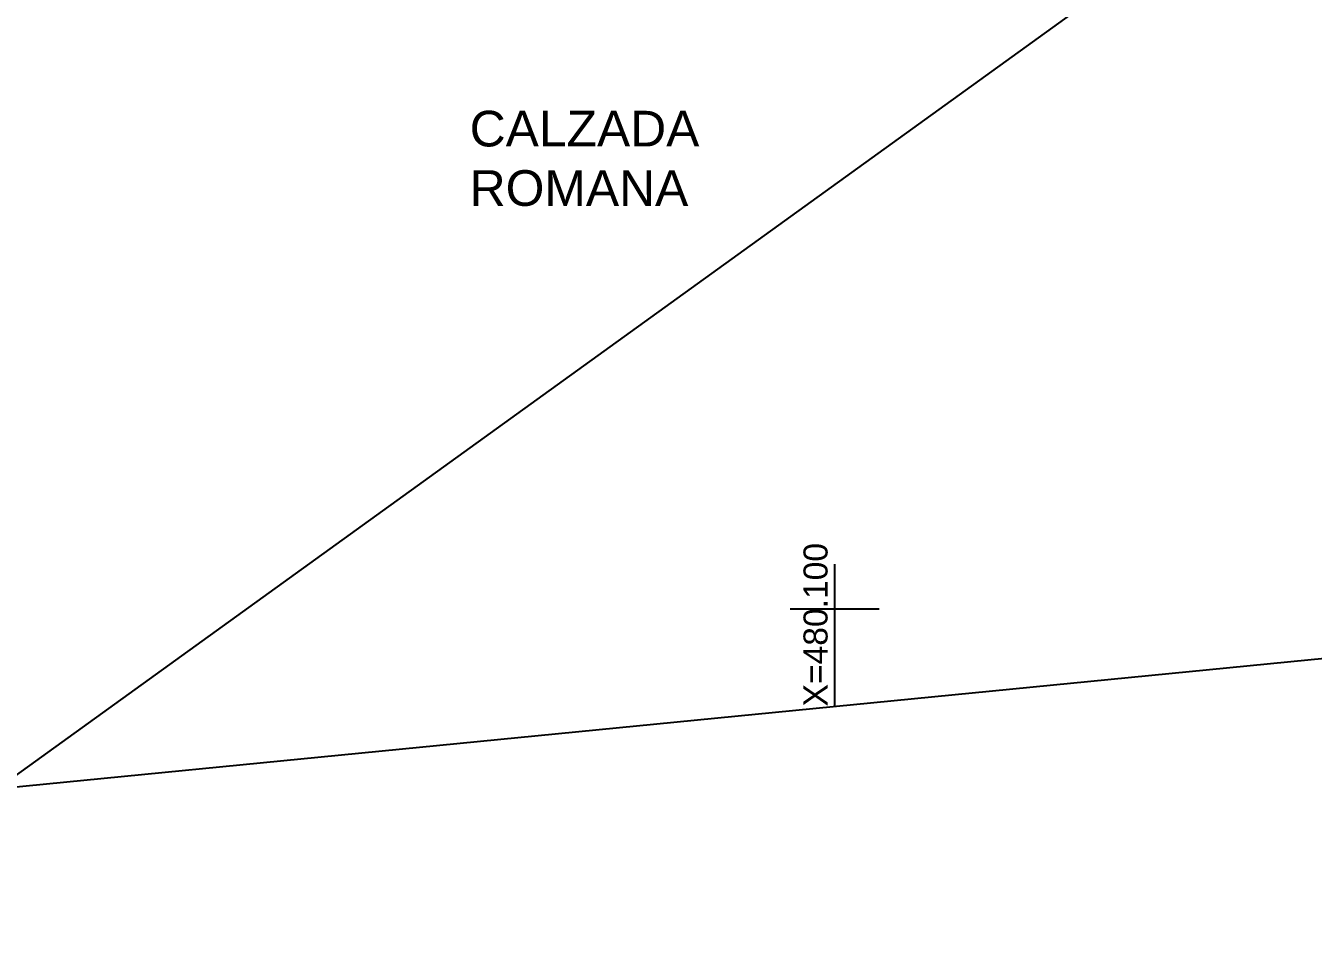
# Model space of a CAD drawing. Header units: metres. Extents: x -4 to 509425, y 7549 to 4732445.
# Drawn here: x 480009.2 to 480153.7, y 4719164.3 to 4719265.4 of the extents above; entities that cross this region are included whole.
import ezdxf
from ezdxf.enums import TextEntityAlignment as Align

# ---------------------------------------------------------------- set-up
doc = ezdxf.new("R2010")
doc.units = ezdxf.units.M
doc.header["$LTSCALE"] = 0.01
doc.header["$MEASUREMENT"] = 0
doc.layers.add('322308300149-PRV-PLA-PT-IAM-220304-XREF_YACIMIENTOS$0$X-PM-Yacimientos_TXT-1000', color=7, linetype='Continuous', lineweight=25, true_color=0xff870f)
for name, color, linetype in [('322308300149-PRV-PLA-PT-URB-220600-XREF_VIALES_1000$0$C-G-GRID-PAR', 252, 'Continuous'), ('322308300149-PRV-PLA-PT-URB-220600-XREF_VIALES_1000$0$C-ROAD-FRAIM-PAR', 1, 'Continuous'), ('autovias y carreteras CyL', 2, 'Continuous')]:
    doc.layers.add(name, color=color, linetype=linetype)
doc.styles.add('322308300149-PRV-PLA-PT-IAM-220304-XREF_YACIMIENTOS$0$TYPSA_Arial_4.0mm', font='arial.ttf', dxfattribs={"height": 4})
doc.styles.add('322308300149-PRV-PLA-PT-URB-220600-XREF_VIALES_1000$0$Standard', font='arial.ttf')

msp = doc.modelspace()

# ---------------------------------------------------------------- linework, layer by layer
at = {"layer": '322308300149-PRV-PLA-PT-URB-220600-XREF_VIALES_1000$0$C-G-GRID-PAR', "lineweight": -3, "flags": 128}
for points in [[(480100, 4719189.033), (480100, 4719205)], [(480095, 4719200), (480105, 4719200)]]:
    msp.add_lwpolyline(points, dxfattribs=at)
at = {"layer": 'autovias y carreteras CyL'}
msp.add_polyline3d([(479942.685, 4719134.085, 678.685), (480157.5, 4719289.099, 678.463), (480215.5, 4719336.899, 678.217), (480262.987, 4719367.879, 678.103), (480304.766, 4719400.109, 677.981), (480329.78, 4719455.973, 677.475), (480370.708, 4719517.849, 677.84), (480401.304, 4719558.015, 678.53), (480448.033, 4719599.975, 680.242), (480488.087, 4719634.307, 680.633), (480566.287, 4719670.546, 680.976), (480742.943, 4719750.448, 680.412)], dxfattribs=at)
msp.add_polyline3d([(479942.685, 4719134.085, 678.685), (480157.5, 4719289.099, 678.463), (480215.5, 4719336.899, 678.217), (480262.987, 4719367.879, 678.103), (480304.766, 4719400.109, 677.981), (480329.78, 4719455.973, 677.475), (480370.708, 4719517.849, 677.84), (480401.304, 4719558.015, 678.53), (480448.033, 4719599.975, 680.242), (480488.087, 4719634.307, 680.633), (480566.287, 4719670.546, 680.976), (480742.943, 4719750.448, 680.412)], dxfattribs=at)

# ---------------------------------------------------------------- texts
at = {"layer": '322308300149-PRV-PLA-PT-URB-220600-XREF_VIALES_1000$0$C-G-GRID-PAR', "style": '322308300149-PRV-PLA-PT-URB-220600-XREF_VIALES_1000$0$Standard'}
msp.add_text('X=480.100', height=2.7, rotation=90, dxfattribs=at).set_placement((480100, 4719189.034), align=Align.BOTTOM_LEFT)

# ---------------------------------------------------------------- next in the draw order: texts
at = {"layer": '322308300149-PRV-PLA-PT-IAM-220304-XREF_YACIMIENTOS$0$X-PM-Yacimientos_TXT-1000', "insert": (480059.041, 4719245.159), "char_height": 4, "width": 25.3421, "attachment_point": 7, "style": '322308300149-PRV-PLA-PT-IAM-220304-XREF_YACIMIENTOS$0$TYPSA_Arial_4.0mm', "bg_fill": 3, "box_fill_scale": 1.5, "bg_fill_color": 256, "bg_fill_transparency": 0}
msp.add_mtext('CALZADA ROMANA', dxfattribs=at)

# ---------------------------------------------------------------- next in the draw order: linework, layer by layer
at = {"layer": '322308300149-PRV-PLA-PT-URB-220600-XREF_VIALES_1000$0$C-ROAD-FRAIM-PAR', "lineweight": -3, "flags": 128}
msp.add_lwpolyline([(479654.705, 4719145.25), (480401.106, 4719218.639), (480376.643, 4719467.439), (479630.242, 4719394.05), (479654.705, 4719145.25)], dxfattribs=at)

doc.saveas('drawing.dxf')
